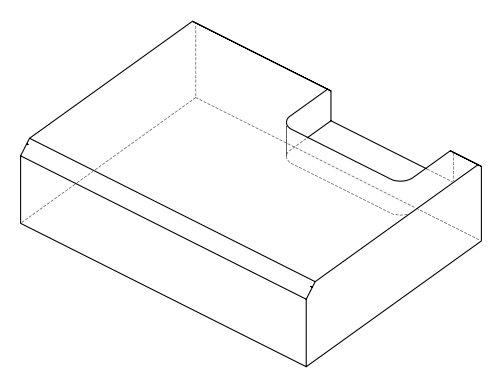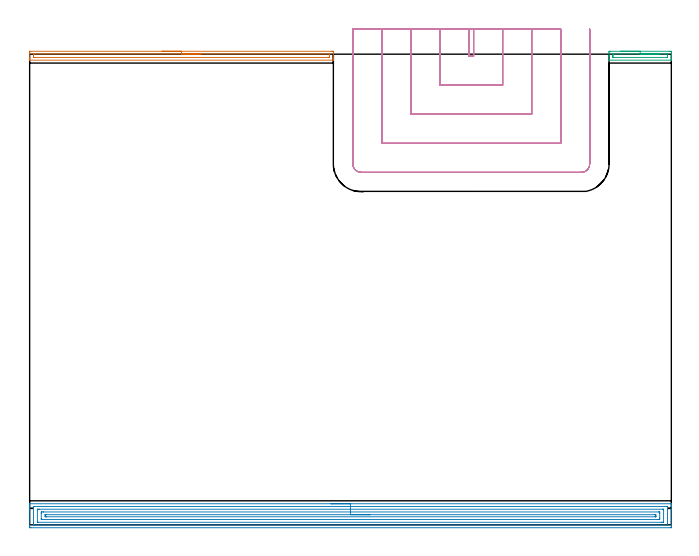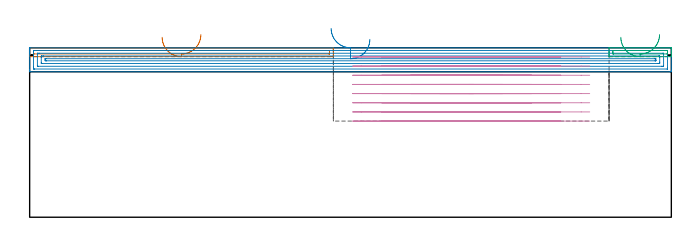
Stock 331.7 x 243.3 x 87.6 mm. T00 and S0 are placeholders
(PLAN: 4 operations, 1 tool changes, 37.4 min)
(1 AREA_MILL | FG_CHAMFER_SURFACE | UGT0205_001 | 2.69 min | 1696 mm3)
(2 AREA_MILL_1 | FG_CHAMFER_SURFACE_1 | UGT0205_001 | 13.49 min | 25501 mm3)
(3 AREA_MILL_2 | FG_CHAMFER_SURFACE_2 | UGT0205_001 | 0.69 min | 374 mm3)
(4 MILL_SLOT | SLOT_PARTIAL_RECTANGULAR | UGT0201_094 | Follow Part, ap 5, ae 75% | 20.53 min | 380614 mm3)
(TOOL UGT0205_001 | Chamfer Mill 20 x 3 x 45 deg. | D20 FL50 Z2)
(TOOL UGT0201_094 | End mill 20 mm | D20 FL38 Z4)
(OP 1 AREA_MILL)
G17 G21 G94 G90
T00 M6
G54
G17 G0 G90 X68.5 Y244.8 S1061 M3
G43 Z97.6 H0
Z93.
G94 G1 X68.538 Z92.128 F250.
X68.652 Z91.263
X68.841 Z90.412
X69.103 Z89.58
X69.437 Z88.774
X69.84 Z88.
X70.308 Z87.264
X70.84 Z86.572
X71.429 Z85.929
X72.072 Z85.34
X72.764 Z84.808
X73.5 Z84.34
X74.274 Z83.937
X75.08 Z83.603
X75.912 Z83.341
X76.763 Z83.152
X77.628 Z83.038
X78.5 Z83.
X155.893
X156.421 Y244.799 Z83.001
X156.943 Y244.793 Z83.003
X156.992 Y244.791 Z83.005
X157. Y244.274 Z83.521
Y243.652 Z84.145
Y243.387 Z84.41
Y241.613 Z86.182
Y241.082 Z86.716
Y240.515 Z87.284
Y240.225 Z87.566
X156.991 Y240.203 Z87.588
X156.867 Y240.2 Z87.6
X0.133
X0.01 Y240.203 Z87.588
X0.007 Y240.223 Z87.568
X0. Y240.515 Z87.284
Y241.083 Z86.716
Y241.613 Z86.182
Y243.652 Z84.145
X0.004 Y244.274 Z83.521
X0.008 Y244.791 Z83.005
X0.057 Y244.793 Z83.002
X0.579 Y244.8 Z83.
X78.5
Y243.386 Z84.414
X154.64
X154.863 Y243.384 Z84.416
X154.972 Y243.38 Z84.42
X154.99 Y243.378 Z84.422
X154.994 Y243.36 Z84.44
X154.998 Y243.329 Z84.471
X155. Y243.253 Z84.547
Y243.029 Z84.771
Y242.142 Z85.658
X154.997 Y241.784 Z86.016
X154.994 Y241.682 Z86.118
X154.99 Y241.624 Z86.176
X154.972 Y241.621 Z86.179
X154.863 Y241.617 Z86.183
X154.64 Y241.614 Z86.186
X2.36
X2.137 Y241.616 Z86.184
X2.028 Y241.62 Z86.18
X2.01 Y241.622 Z86.178
X2.006 Y241.64 Z86.16
X2.002 Y241.671 Z86.129
X2.001 Y241.747 Z86.053
X2. Y241.971 Z85.829
Y242.858 Z84.942
X2.002 Y243.216 Z84.584
X2.006 Y243.318 Z84.482
X2.01 Y243.376 Z84.424
X2.028 Y243.379 Z84.421
X2.137 Y243.383 Z84.417
X2.36 Y243.386 Z84.414
X78.5
X79.372 Z84.452
X80.236 Z84.566
X81.088 Z84.755
X81.92 Z85.017
X82.726 Z85.351
X83.5 Z85.754
X84.236 Z86.223
X84.928 Z86.754
X85.571 Z87.343
X86.16 Z87.986
X86.691 Z88.678
X87.16 Z89.414
X87.563 Z90.188
X87.897 Z90.994
X88.159 Z91.826
X88.348 Z92.678
X88.462 Z93.543
X88.5 Z94.414
G0 Z97.6
M5
M2
(OP 2 AREA_MILL_1)
G17 G21 G94 G90
T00 M6
G54
G17 G0 G90 X155.85 Y10.9 S1061 M3
G43 Z97.6 H0
G94 G1 X155.888 Z96.728 F250.
X156.002 Z95.863
X156.191 Z95.012
X156.453 Z94.18
X156.787 Z93.374
X157.19 Z92.6
X157.658 Z91.864
X158.19 Z91.172
X158.779 Z90.529
X159.422 Z89.94
X160.114 Z89.408
X160.85 Z88.94
X161.624 Z88.537
X162.43 Z88.203
X163.262 Z87.941
X164.114 Z87.752
X164.978 Z87.638
X165.85 Z87.6
X331.531
X331.692 Y10.897 Z87.588
X331.693 Y10.892 Z87.582
X331.7 Y10.549 Z87.248
Y10.22 Z86.92
Y9.553 Z86.248
Y8.337 Z85.034
Y7.788 Z84.483
Y-0.761 Z75.936
X331.697 Y-1.035 Z75.662
X331.691 Y-1.492 Z75.206
X331.55 Y-1.495 Z75.203
X331.085 Y-1.5 Z75.2
X0.615
X0.15 Y-1.495 Z75.203
X0.009 Y-1.492 Z75.206
X0.005 Y-1.035 Z75.662
X0. Y-0.428 Z76.27
Y7.788 Z84.483
Y8.337 Z85.034
Y8.671 Z85.367
Y9.22 Z85.916
Y9.553 Z86.248
Y10.22 Z86.92
Y10.549 Z87.249
X0.007 Y10.892 Z87.582
X0.008 Y10.897 Z87.588
X0.169 Y10.9 Z87.6
X165.85
Y9.486 Z86.186
X329.298 Y9.485 Z86.185
X329.368
X329.675 Y9.479 Z86.179
X329.69 Y9.379 Z86.079
X329.697 Y9.16 Z85.86
X329.699 Y8.671 Z85.371
X329.7 Y8.274 Z84.974
X329.699 Y0.334 Z77.034
X329.691 Y-0.064 Z76.636
X329.688 Y-0.08 Z76.62
X329.683 Y-0.082 Z76.618
X329.659 Y-0.084 Z76.616
X329.608 Y-0.085 Z76.615
X329.505 Y-0.086 Z76.614
X2.402 Y-0.085 Z76.615
X2.332
X2.026 Y-0.079 Z76.621
X2.01 Y0.021 Z76.721
X2.003 Y0.24 Z76.94
X2.001 Y0.729 Z77.429
X2. Y1.126 Z77.826
X2.001 Y9.066 Z85.766
X2.009 Y9.464 Z86.164
X2.012 Y9.48 Z86.18
X2.017 Y9.482 Z86.182
X2.041 Y9.484 Z86.184
X2.092 Y9.485 Z86.185
X2.195 Y9.486 Z86.186
X165.85
Y8.072 Z84.772
X327.226 Y8.071 Z84.771
X327.512 Y8.07 Z84.77
X327.607 Y8.068 Z84.768
X327.675 Y8.065 Z84.765
X327.69 Y7.974 Z84.674
X327.695 Y7.788 Z84.488
X327.699 Y7.604 Z84.304
Y1.612 Z78.312
X327.697 Y1.429 Z78.129
X327.69 Y1.365 Z78.065
X327.683 Y1.335 Z78.035
X327.655 Y1.334 Z78.034
X327.512 Y1.331 Z78.031
X326.905 Y1.329 Z78.029
X326.619 Y1.328 Z78.028
X4.474 Y1.329 Z78.029
X4.188 Y1.331 Z78.031
X4.093 Y1.332 Z78.032
X4.025 Y1.335 Z78.035
X4.01 Y1.426 Z78.126
X4.005 Y1.612 Z78.312
X4.001 Y1.796 Z78.496
Y7.788 Z84.488
X4.003 Y7.971 Z84.671
X4.01 Y8.035 Z84.735
X4.017 Y8.065 Z84.765
X4.046 Y8.066 Z84.766
X4.188 Y8.069 Z84.769
X4.795 Y8.071 Z84.771
X5.081 Y8.072 Z84.772
X165.85
Y6.657 Z83.357
X325.085
X325.575 Y6.653 Z83.353
X325.688 Y6.65 Z83.35
X325.693 Y6.456 Z83.156
X325.7 Y6.049 Z82.749
Y3.402 Z80.102
Y3.376 Z80.076
X325.69 Y2.948 Z79.648
X325.678 Y2.749 Z79.449
X325.471 Y2.746 Z79.446
X324.833 Y2.743 Z79.443
X324.581
X6.615
X6.125 Y2.747 Z79.447
X6.012 Y2.75 Z79.45
X6.007 Y2.944 Z79.644
X6. Y3.351 Z80.051
Y5.998 Z82.698
Y6.024 Z82.724
X6.01 Y6.452 Z83.152
X6.022 Y6.65 Z83.35
X6.229 Y6.654 Z83.354
X6.867 Y6.657 Z83.357
X7.119
X165.85
Y5.243 Z81.943
X323.046
X323.149 Y5.242 Z81.942
X323.356 Y5.238 Z81.938
X323.69 Y5.227 Z81.927
X323.693 Y5.141 Z81.841
X323.7 Y4.496 Z81.196
X323.698 Y4.259 Z80.959
X323.694 Y4.179 Z80.879
X323.691 Y4.165 Z80.865
X323.596 Y4.161 Z80.861
X323.459 Y4.158 Z80.858
X323.253 Y4.157 Z80.857
X8.654
X8.551 Y4.158 Z80.858
X8.345 Y4.162 Z80.862
X8.01 Y4.173 Z80.873
X8.007 Y4.259 Z80.959
X8. Y4.904 Z81.604
X8.002 Y5.141 Z81.841
X8.006 Y5.221 Z81.921
X8.009 Y5.235 Z81.935
X8.104 Y5.239 Z81.939
X8.241 Y5.242 Z81.942
X8.447 Y5.243 Z81.943
X165.85
X166.722 Z81.981
X167.586 Z82.095
X168.438 Z82.284
X169.27 Z82.546
X170.076 Z82.88
X170.85 Z83.283
X171.586 Z83.752
X172.278 Z84.283
X172.921 Z84.872
X173.51 Z85.515
X174.042 Z86.207
X174.51 Z86.943
X174.913 Z87.717
X175.247 Z88.523
X175.509 Z89.355
X175.698 Z90.207
X175.812 Z91.072
X175.85 Z91.943
G0 Z97.6
M5
M2
(OP 3 AREA_MILL_2)
G17 G21 G94 G90
T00 M6
G54
G17 G0 G90 X305.6 Y244.8 S1061 M3
G43 Z97.6 H0
Z93.
G94 G1 X305.638 Z92.128 F250.
X305.752 Z91.263
X305.941 Z90.412
X306.203 Z89.58
X306.537 Z88.774
X306.94 Z88.
X307.408 Z87.264
X307.94 Z86.572
X308.529 Z85.929
X309.172 Z85.34
X309.864 Z84.808
X310.6 Z84.34
X311.374 Z83.937
X312.18 Z83.603
X313.012 Z83.341
X313.864 Z83.152
X314.728 Z83.038
X315.6 Z83.
X330.622
X331.149 Y244.799 Z83.001
X331.669 Y244.792 Z83.003
X331.693 Y244.79 Z83.004
X331.7 Y244.274 Z83.52
Y243.599 Z84.198
Y243.387 Z84.41
Y242.712 Z85.085
Y242.5 Z85.296
Y242.075 Z85.724
Y241.151 Z86.648
Y240.726 Z87.072
Y240.452 Z87.346
Y240.22 Z87.572
X331.692 Y240.203 Z87.589
X331.594 Y240.2 Z87.6
X299.606
X299.508 Y240.203 Z87.589
X299.5 Y240.22 Z87.572
Y240.451 Z87.347
Y242.075 Z85.723
Y242.5 Z85.296
Y242.712 Z85.085
Y243.387 Z84.41
Y243.599 Z84.198
X299.504 Y244.274 Z83.52
X299.507 Y244.79 Z83.004
X299.531 Y244.792 Z83.002
X300.051 Y244.8 Z83.
X315.6
Y243.386 Z84.414
X329.372
X329.593 Y243.379 Z84.421
X329.69 Y243.375 Z84.425
X329.695 Y243.318 Z84.482
X329.698 Y243.26 Z84.54
X329.7 Y243.06 Z84.74
Y242.5 Z85.3
X329.699 Y242.174 Z85.626
X329.695 Y241.846 Z85.954
X329.69 Y241.634 Z86.166
X329.593 Y241.621 Z86.179
X329.372 Y241.614 Z86.186
X301.828
X301.607 Y241.621 Z86.179
X301.509 Y241.625 Z86.175
X301.505 Y241.682 Z86.118
X301.502 Y241.74 Z86.06
X301.5 Y241.94 Z85.86
Y242.5 Z85.3
X301.501 Y242.826 Z84.974
X301.505 Y243.154 Z84.646
X301.51 Y243.367 Z84.433
X301.553 Y243.379 Z84.421
X301.606 Y243.381 Z84.419
X301.828 Y243.386 Z84.414
X315.6
X316.472 Z84.452
X317.336 Z84.566
X318.188 Z84.755
X319.02 Z85.017
X319.826 Z85.351
X320.6 Z85.754
X321.336 Z86.223
X322.028 Z86.754
X322.671 Z87.343
X323.26 Z87.986
X323.792 Z88.678
X324.26 Z89.414
X324.663 Z90.188
X324.997 Z90.994
X325.259 Z91.826
X325.448 Z92.678
X325.562 Z93.543
X325.6 Z94.414
G0 Z97.6
M5
M2
(OP 4 MILL_SLOT)
G17 G21 G94 G90
T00 M6
G54
G17 G0 G90 X227. Y256.3 S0 M3
G43 Z97.6 H0
Z82.862
G94 G1 Y253.3 F250.
Y242.2 F500.
X229.5
Y253.3
Y256.3 F250.
X212.
Y253.3
Y227.2 F500.
X244.5
Y253.3
Y256.3 F250.
X197.
Y253.3
Y212.2 F500.
X259.5
Y253.3
Y256.3 F250.
X182.
Y253.3
Y197.2 F500.
X274.5
Y253.3
Y256.3 F250.
X167.
Y253.3
Y186.6 F500.
G3 X171.4 Y182.2 R4.4
G1 X285.1
G3 X289.5 Y186.6 R4.4
G1 Y253.3
Y256.3 F250.
G0 X227. Z78.125
G1 Y253.3
Y242.2 F500.
X229.5
Y253.3
Y256.3 F250.
X212.
Y253.3
Y227.2 F500.
X244.5
Y253.3
Y256.3 F250.
X197.
Y253.3
Y212.2 F500.
X259.5
Y253.3
Y256.3 F250.
X182.
Y253.3
Y197.2 F500.
X274.5
Y253.3
Y256.3 F250.
X167.
Y253.3
Y186.6 F500.
G3 X171.4 Y182.2 R4.4
G1 X285.1
G3 X289.5 Y186.6 R4.4
G1 Y253.3
Y256.3 F250.
G0 X227. Z73.387
G1 Y253.3
Y242.2 F500.
X229.5
Y253.3
Y256.3 F250.
X212.
Y253.3
Y227.2 F500.
X244.5
Y253.3
Y256.3 F250.
X197.
Y253.3
Y212.2 F500.
X259.5
Y253.3
Y256.3 F250.
X182.
Y253.3
Y197.2 F500.
X274.5
Y253.3
Y256.3 F250.
X167.
Y253.3
Y186.6 F500.
G3 X171.4 Y182.2 R4.4
G1 X285.1
G3 X289.5 Y186.6 R4.4
G1 Y253.3
Y256.3 F250.
G0 X227. Z68.65
G1 Y253.3
Y242.2 F500.
X229.5
Y253.3
Y256.3 F250.
X212.
Y253.3
Y227.2 F500.
X244.5
Y253.3
Y256.3 F250.
X197.
Y253.3
Y212.2 F500.
X259.5
Y253.3
Y256.3 F250.
X182.
Y253.3
Y197.2 F500.
X274.5
Y253.3
Y256.3 F250.
X167.
Y253.3
Y186.6 F500.
G3 X171.4 Y182.2 R4.4
G1 X285.1
G3 X289.5 Y186.6 R4.4
G1 Y253.3
Y256.3 F250.
G0 X227. Z63.912
G1 Y253.3
Y242.2 F500.
X229.5
Y253.3
Y256.3 F250.
X212.
Y253.3
Y227.2 F500.
X244.5
Y253.3
Y256.3 F250.
X197.
Y253.3
Y212.2 F500.
X259.5
Y253.3
Y256.3 F250.
X182.
Y253.3
Y197.2 F500.
X274.5
Y253.3
Y256.3 F250.
X167.
Y253.3
Y186.6 F500.
G3 X171.4 Y182.2 R4.4
G1 X285.1
G3 X289.5 Y186.6 R4.4
G1 Y253.3
Y256.3 F250.
G0 X227. Z59.175
G1 Y253.3
Y242.2 F500.
X229.5
Y253.3
Y256.3 F250.
X212.
Y253.3
Y227.2 F500.
X244.5
Y253.3
Y256.3 F250.
X197.
Y253.3
Y212.2 F500.
X259.5
Y253.3
Y256.3 F250.
X182.
Y253.3
Y197.2 F500.
X274.5
Y253.3
Y256.3 F250.
X167.
Y253.3
Y186.6 F500.
G3 X171.4 Y182.2 R4.4
G1 X285.1
G3 X289.5 Y186.6 R4.4
G1 Y253.3
Y256.3 F250.
G0 X227. Z54.437
G1 Y253.3
Y242.2 F500.
X229.5
Y253.3
Y256.3 F250.
X212.
Y253.3
Y227.2 F500.
X244.5
Y253.3
Y256.3 F250.
X197.
Y253.3
Y212.2 F500.
X259.5
Y253.3
Y256.3 F250.
X182.
Y253.3
Y197.2 F500.
X274.5
Y253.3
Y256.3 F250.
X167.
Y253.3
Y186.6 F500.
G3 X171.4 Y182.2 R4.4
G1 X285.1
G3 X289.5 Y186.6 R4.4
G1 Y253.3
Y256.3 F250.
G0 X227. Z49.7
G1 Y253.3
Y242.2 F500.
X229.5
Y253.3
Y256.3 F250.
X212.
Y253.3
Y227.2 F500.
X244.5
Y253.3
Y256.3 F250.
X197.
Y253.3
Y212.2 F500.
X259.5
Y253.3
Y256.3 F250.
X182.
Y253.3
Y197.2 F500.
X274.5
Y253.3
Y256.3 F250.
X167.
Y253.3
Y186.6 F500.
G3 X171.4 Y182.2 R4.4
G1 X285.1
G3 X289.5 Y186.6 R4.4
G1 Y253.3
Y256.3 F250.
G0 Z97.6
M5
M2
